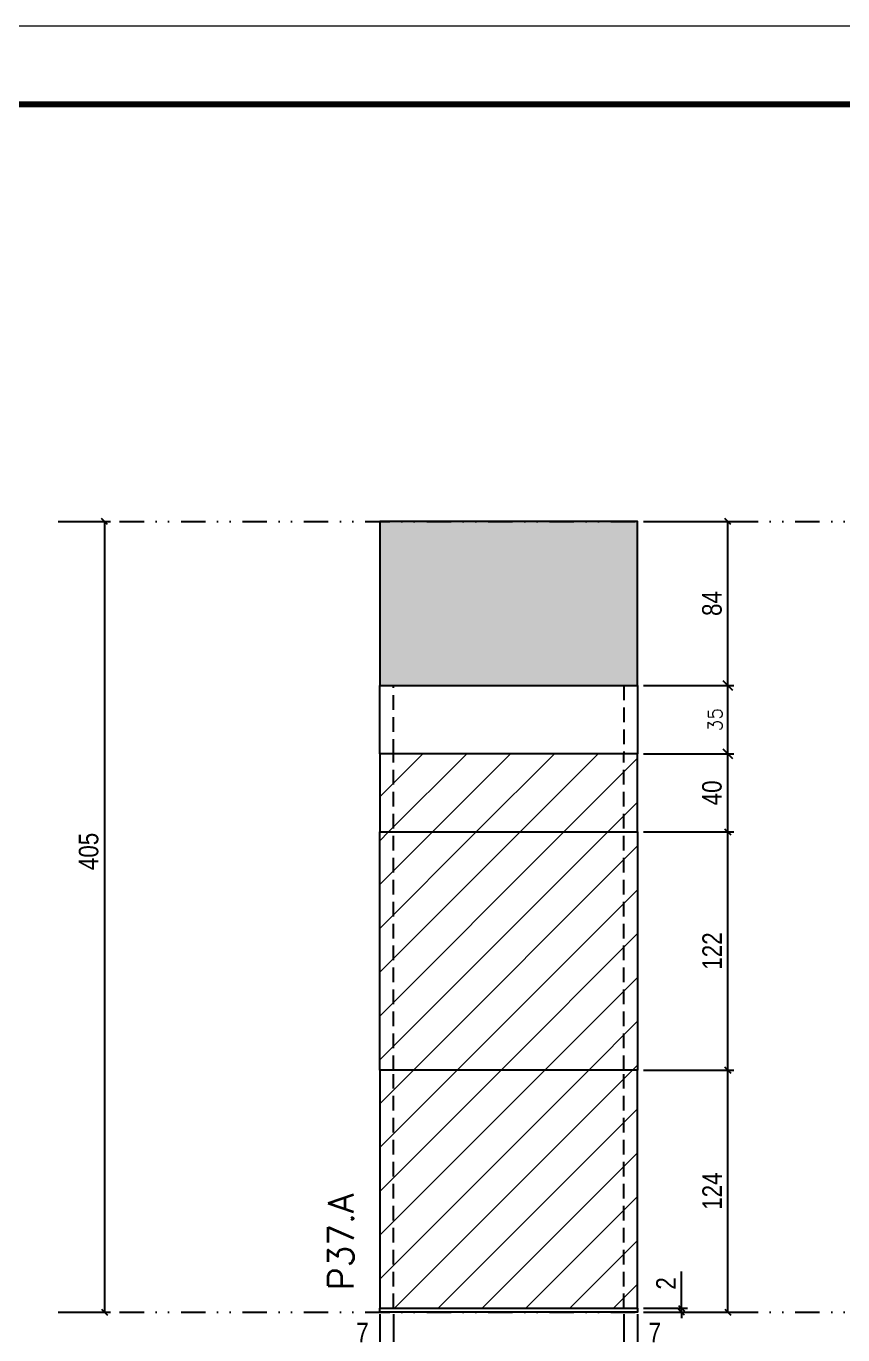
# Model space of a CAD drawing. Extents: x 1945 to 10875, y -3405 to 3369.
# Drawn here: x 3962 to 4380, y -728 to -57 of the extents above; entities that cross this region are included whole.
import ezdxf

# ---------------------------------------------------------------- set-up
doc = ezdxf.new("R2010")
doc.units = 0
for name, pattern in [('DASHED', [0.75, 0.5, -0.25]), ('DIVIDE2', [0.625, 0.25, -0.125, 0, -0.125, 0, -0.125]), ('HIDDEN', [0.375, 0.25, -0.125])]:
    doc.linetypes.add(name, pattern=pattern)
for name, color, linetype in [('COTA', 241, 'Continuous'), ('cotas', 4, 'Continuous'), ('FUNDOS', 1, 'Continuous'), ('Nível', 160, 'Continuous'), ('Painéis', 200, 'Continuous'), ('Sarrafo de Pressão', 42, 'HIDDEN')]:
    doc.layers.add(name, color=color, linetype=linetype)
for name, color, linetype, lineweight in [('Folhas', 255, 'Continuous', 9), ('Hachura', 251, 'Continuous', 9), ('SARRAFO DE PRESSAO', 251, 'DASHED', 9), ('Texto Seção', 7, 'Continuous', 15)]:
    doc.layers.add(name, color=color, linetype=linetype, lineweight=lineweight)
doc.styles.add('COTA TECNICA', font='techl___.ttf', dxfattribs={"height": 10})
doc.styles.add('COTA TECNICA-50', font='techl___.ttf', dxfattribs={"height": 10})
doc.styles.add('REGUA-120', font='ROMANS.shx', dxfattribs={"height": 15})
doc.styles.add('ROMANS', font='romans.shx')
doc.dimstyles.new('COTA PAINEL-50', dxfattribs={"dimtxt": 10, "dimasz": 3, "dimexe": 3, "dimexo": 3, "dimgap": 3, "dimtad": 1, "dimdec": 1, "dimzin": 12, "dimdsep": 46, "dimtxsty": 'COTA TECNICA-50', "dimblk1": 'OBLIQUE', "dimblk2": 'OBLIQUE', "dimsah": 1, "dimcen": 0.9, "dimclrd": 4, "dimclre": 4, "dimclrt": 240, "dimadec": 1, "dimazin": 3, "dimtfac": 1, "dimtdec": 1, "dimtmove": 0, "dimatfit": 3, "dimfxl": 1, "dimtolj": 1, "dimtzin": 12, "dimarcsym": 0})
doc.dimstyles.new('Cota Paínel', dxfattribs={"dimtxt": 7, "dimasz": 5, "dimexe": 3, "dimexo": 3, "dimgap": 3, "dimtad": 1, "dimdec": 1, "dimzin": 12, "dimdsep": 46, "dimtxsty": 'ROMANS', "dimblk": 'ARCHTICK', "dimcen": 0, "dimclrd": 4, "dimclre": 4, "dimclrt": 1, "dimadec": 1, "dimazin": 3, "dimtfac": 1, "dimtdec": 1, "dimtmove": 0, "dimatfit": 3, "dimldrblk": 'OBLIQUE', "dimfxl": 1, "dimtolj": 1, "dimtzin": 12, "dimarcsym": 0})
doc.dimstyles.new('PAINEL', dxfattribs={"dimtxt": 10, "dimasz": 3, "dimexe": 3, "dimexo": 3, "dimgap": 3, "dimtad": 1, "dimdec": 1, "dimzin": 12, "dimdsep": 46, "dimtxsty": 'COTA TECNICA', "dimblk1": 'OBLIQUE', "dimblk2": 'OBLIQUE', "dimsah": 1, "dimcen": 0.9, "dimclrd": 4, "dimclre": 4, "dimclrt": 240, "dimadec": 1, "dimazin": 3, "dimtfac": 1, "dimtdec": 1, "dimtmove": 0, "dimatfit": 3, "dimfxl": 1, "dimtolj": 1, "dimtzin": 12, "dimarcsym": 0})
pattern_1 = [(45, (-127075.793, -33000.405), (-11.2253202, 11.2253202), [])]

# ---------------------------------------------------------------- blocks, each defined once
blk = doc.blocks.new('9999999999')
at = {"layer": 'Folhas'}
blk.add_lwpolyline([(98138.98, 34190.21), (99623.98, 34190.21), (99623.98, 35240.21), (98138.98, 35240.21)], close=True, dxfattribs=at)
at = {"layer": 'Folhas', "color": 30, "const_width": 3}
blk.add_lwpolyline([(98213.98, 34230.21), (99583.98, 34230.21), (99583.98, 35200.21), (98213.98, 35200.21)], close=True, dxfattribs=at)
blk = doc.blocks.new('_Oblique')
at = {"color": 0, "linetype": 'ByBlock', "lineweight": -2}
blk.add_line((-0.5, -0.5), (0.5, 0.5), dxfattribs=at)
blk = doc.blocks.new('*D324')
at = {"layer": 'cotas', "color": 4, "linetype": 'ByBlock', "lineweight": -2, "transparency": 16777216}
for p, q in [((3981.36, -311.07), (4005.08, -311.07)), ((4002.08, -311.07), (4002.08, -716.07)), ((3981.36, -716.07), (4005.08, -716.07))]:
    blk.add_line(p, q, dxfattribs=at)
at = {"layer": 'Defpoints', "color": 0, "linetype": 'ByBlock', "transparency": 16777216}
for p in [(3978.36, -311.07), (3978.36, -716.07), (4002.08, -716.07)]:
    blk.add_point(p, dxfattribs=at)
at = {"layer": 'cotas', "color": 4, "linetype": 'ByBlock', "lineweight": -2, "transparency": 16777216, "xscale": 3, "yscale": 3, "zscale": 3}
for p, rotation in [((4002.08, -311.07), 90), ((4002.08, -716.07), 270)]:
    blk.add_blockref('_Oblique', p, dxfattribs=dict(at, rotation=rotation))
at = {"layer": 'cotas', "color": 240, "linetype": 'ByBlock', "transparency": 16777216, "insert": (3993.97, -480.07), "char_height": 10, "attachment_point": 5, "rotation": 90, "style": 'COTA TECNICA'}
blk.add_mtext('\\A1;405', dxfattribs=at)
blk = doc.blocks.new('*D180')
at = {"layer": 'COTA', "color": 4, "lineweight": -2, "transparency": 16777216}
for p, q in [((4143.07, -717.07), (4143.07, -771.24)), ((4275.07, -717.07), (4275.07, -771.24)), ((4143.07, -768.24), (4275.07, -768.24))]:
    blk.add_line(p, q, dxfattribs=at)
at = {"layer": 'Defpoints', "color": 0, "transparency": 16777216}
for p in [(4143.07, -714.07), (4275.07, -714.07), (4275.07, -768.24)]:
    blk.add_point(p, dxfattribs=at)
at = {"layer": 'COTA', "color": 4, "lineweight": -2, "transparency": 16777216, "xscale": 3, "yscale": 3, "zscale": 3, "rotation": 180}
blk.add_blockref('_Oblique', (4143.07, -768.24), dxfattribs=at)
at = {"layer": 'COTA', "color": 4, "lineweight": -2, "transparency": 16777216, "xscale": 3, "yscale": 3, "zscale": 3}
blk.add_blockref('_Oblique', (4275.07, -768.24), dxfattribs=at)
at = {"layer": 'COTA', "color": 240, "transparency": 16777216, "insert": (4209.07, -760.02), "char_height": 10, "attachment_point": 5, "style": 'COTA TECNICA'}
blk.add_mtext('\\A1;132', dxfattribs=at)
blk = doc.blocks.new('*D226')
at = {"layer": 'COTA', "color": 4, "lineweight": -2, "transparency": 16777216}
for p, q in [((4278.07, -311.07), (4324.31, -311.07)), ((4321.31, -395.07), (4321.31, -311.07)), ((4278.07, -395.07), (4324.31, -395.07))]:
    blk.add_line(p, q, dxfattribs=at)
at = {"layer": 'Defpoints', "color": 0, "transparency": 16777216}
for p in [(4275.07, -311.07), (4321.31, -311.07), (4275.07, -395.07)]:
    blk.add_point(p, dxfattribs=at)
at = {"layer": 'COTA', "color": 4, "lineweight": -2, "transparency": 16777216, "xscale": 3, "yscale": 3, "zscale": 3}
for p, rotation in [((4321.31, -311.07), 90), ((4321.31, -395.07), 270)]:
    blk.add_blockref('_Oblique', p, dxfattribs=dict(at, rotation=rotation))
at = {"layer": 'COTA', "color": 240, "transparency": 16777216, "insert": (4313.21, -353.07), "char_height": 10, "attachment_point": 5, "rotation": 90, "style": 'COTA TECNICA'}
blk.add_mtext('\\A1;84', dxfattribs=at)
blk = doc.blocks.new('*D227')
at = {"layer": 'COTA', "color": 4, "lineweight": -2, "transparency": 16777216}
for p, q in [((4278.07, -592.07), (4324.31, -592.07)), ((4321.31, -716.07), (4321.31, -592.07)), ((4278.07, -716.07), (4324.31, -716.07))]:
    blk.add_line(p, q, dxfattribs=at)
at = {"layer": 'Defpoints', "color": 0, "transparency": 16777216}
for p in [(4275.07, -592.07), (4321.31, -592.07), (4275.07, -716.07)]:
    blk.add_point(p, dxfattribs=at)
at = {"layer": 'COTA', "color": 4, "lineweight": -2, "transparency": 16777216, "xscale": 3, "yscale": 3, "zscale": 3}
for p, rotation in [((4321.31, -592.07), 90), ((4321.31, -716.07), 270)]:
    blk.add_blockref('_Oblique', p, dxfattribs=dict(at, rotation=rotation))
at = {"layer": 'COTA', "color": 240, "transparency": 16777216, "insert": (4313.23, -654.07), "char_height": 10, "attachment_point": 5, "rotation": 90, "style": 'COTA TECNICA-50'}
blk.add_mtext('\\A1;124', dxfattribs=at)
blk = doc.blocks.new('*D228')
at = {"layer": 'COTA', "color": 4, "lineweight": -2, "transparency": 16777216}
for p, q in [((4297.59, -714.07), (4297.59, -695.26)), ((4278.07, -714.07), (4300.59, -714.07)), ((4278.07, -716.07), (4300.59, -716.07)), ((4297.59, -716.07), (4297.59, -714.07)), ((4297.59, -716.07), (4297.59, -719.07))]:
    blk.add_line(p, q, dxfattribs=at)
at = {"layer": 'Defpoints', "color": 0, "transparency": 16777216}
for p in [(4275.07, -714.07), (4275.07, -716.07), (4297.59, -716.07)]:
    blk.add_point(p, dxfattribs=at)
at = {"layer": 'COTA', "color": 4, "lineweight": -2, "transparency": 16777216, "xscale": 3, "yscale": 3, "zscale": 3}
for p, rotation in [((4297.59, -714.07), 270), ((4297.59, -716.07), 90)]:
    blk.add_blockref('_Oblique', p, dxfattribs=dict(at, rotation=rotation))
at = {"layer": 'COTA', "color": 240, "transparency": 16777216, "insert": (4289.59, -701.32), "char_height": 10, "attachment_point": 5, "rotation": 90, "style": 'COTA TECNICA-50'}
blk.add_mtext('\\A1;2', dxfattribs=at)
blk = doc.blocks.new('*D229')
at = {"layer": 'COTA', "color": 4, "linetype": 'ByBlock', "lineweight": -2, "transparency": 16777216}
for p, q in [((4278.07, -470.07), (4324.31, -470.07)), ((4321.31, -592.07), (4321.31, -470.07)), ((4278.07, -592.07), (4324.31, -592.07))]:
    blk.add_line(p, q, dxfattribs=at)
at = {"layer": 'Defpoints', "color": 0, "linetype": 'ByBlock', "transparency": 16777216}
for p in [(4275.07, -470.07), (4321.31, -470.07), (4275.07, -592.07)]:
    blk.add_point(p, dxfattribs=at)
at = {"layer": 'COTA', "color": 4, "linetype": 'ByBlock', "lineweight": -2, "transparency": 16777216, "xscale": 3, "yscale": 3, "zscale": 3}
for p, rotation in [((4321.31, -470.07), 90), ((4321.31, -592.07), 270)]:
    blk.add_blockref('_Oblique', p, dxfattribs=dict(at, rotation=rotation))
at = {"layer": 'COTA', "color": 240, "linetype": 'ByBlock', "transparency": 16777216, "insert": (4313.25, -531.07), "char_height": 10, "attachment_point": 5, "rotation": 90, "style": 'COTA TECNICA'}
blk.add_mtext('\\A1;122', dxfattribs=at)
blk = doc.blocks.new('*D230')
at = {"layer": 'COTA', "color": 4, "lineweight": -2, "transparency": 16777216}
for p, q in [((4150.07, -717.07), (4150.07, -737.58)), ((4143.07, -719.07), (4143.07, -737.58)), ((4143.07, -734.58), (4128.34, -734.58)), ((4150.07, -734.58), (4143.07, -734.58))]:
    blk.add_line(p, q, dxfattribs=at)
at = {"layer": 'Defpoints', "color": 0, "transparency": 16777216}
for p in [(4143.07, -716.07), (4150.07, -714.07), (4143.07, -734.58)]:
    blk.add_point(p, dxfattribs=at)
at = {"layer": 'COTA', "color": 4, "lineweight": -2, "transparency": 16777216, "xscale": 3, "yscale": 3, "zscale": 3, "rotation": 180}
blk.add_blockref('_Oblique', (4143.07, -734.58), dxfattribs=at)
at = {"layer": 'COTA', "color": 4, "lineweight": -2, "transparency": 16777216, "xscale": 3, "yscale": 3, "zscale": 3}
blk.add_blockref('_Oblique', (4150.07, -734.58), dxfattribs=at)
at = {"layer": 'COTA', "color": 240, "transparency": 16777216, "insert": (4134.2, -726.5), "char_height": 10, "attachment_point": 5, "style": 'COTA TECNICA-50'}
blk.add_mtext('\\A1;7', dxfattribs=at)
blk = doc.blocks.new('*D231')
at = {"layer": 'COTA', "color": 4, "lineweight": -2, "transparency": 16777216}
for p, q in [((4268.07, -717.07), (4268.07, -737.58)), ((4275.07, -719.07), (4275.07, -737.58)), ((4268.07, -734.58), (4275.07, -734.58)), ((4275.07, -734.58), (4289.8, -734.58))]:
    blk.add_line(p, q, dxfattribs=at)
at = {"layer": 'Defpoints', "color": 0, "transparency": 16777216}
for p in [(4268.07, -714.07), (4275.07, -716.07), (4275.07, -734.58)]:
    blk.add_point(p, dxfattribs=at)
at = {"layer": 'COTA', "color": 4, "lineweight": -2, "transparency": 16777216, "xscale": 3, "yscale": 3, "zscale": 3, "rotation": 180}
blk.add_blockref('_Oblique', (4268.07, -734.58), dxfattribs=at)
at = {"layer": 'COTA', "color": 4, "lineweight": -2, "transparency": 16777216, "xscale": 3, "yscale": 3, "zscale": 3}
blk.add_blockref('_Oblique', (4275.07, -734.58), dxfattribs=at)
at = {"layer": 'COTA', "color": 240, "transparency": 16777216, "insert": (4283.93, -726.5), "char_height": 10, "attachment_point": 5, "style": 'COTA TECNICA-50'}
blk.add_mtext('\\A1;7', dxfattribs=at)
blk = doc.blocks.new('*D294')
at = {"layer": 'Defpoints', "color": 0, "linetype": 'ByBlock', "transparency": 16777216}
for p in [(4275.07, -430.07), (4321.31, -430.07), (4275.07, -470.07)]:
    blk.add_point(p, dxfattribs=at)
at = {"layer": 'FUNDOS', "color": 4, "linetype": 'ByBlock', "lineweight": -2, "transparency": 16777216}
for p, q in [((4278.07, -430.07), (4324.31, -430.07)), ((4321.31, -470.07), (4321.31, -430.07)), ((4278.07, -470.07), (4324.31, -470.07))]:
    blk.add_line(p, q, dxfattribs=at)
at = {"layer": 'FUNDOS', "color": 4, "linetype": 'ByBlock', "lineweight": -2, "transparency": 16777216, "xscale": 3, "yscale": 3, "zscale": 3}
for p, rotation in [((4321.31, -430.07), 90), ((4321.31, -470.07), 270)]:
    blk.add_blockref('_Oblique', p, dxfattribs=dict(at, rotation=rotation))
at = {"layer": 'FUNDOS', "color": 240, "linetype": 'ByBlock', "transparency": 16777216, "insert": (4313.2, -450.07), "char_height": 10, "attachment_point": 5, "rotation": 90, "style": 'COTA TECNICA'}
blk.add_mtext('\\A1;40', dxfattribs=at)
blk = doc.blocks.new('_ArchTick')
at = {"color": 0, "linetype": 'ByBlock', "const_width": 0.15}
blk.add_lwpolyline([(-0.5, -0.5), (0.5, 0.5)], dxfattribs=at)
blk = doc.blocks.new('*D370')
at = {"layer": 'COTA', "color": 4, "lineweight": -2, "transparency": 16777216}
for p, q in [((4278.07, -395.07), (4324.31, -395.07)), ((4321.31, -430.07), (4321.31, -395.07)), ((4278.07, -430.07), (4324.31, -430.07))]:
    blk.add_line(p, q, dxfattribs=at)
at = {"layer": 'Defpoints', "color": 0, "transparency": 16777216}
for p in [(4275.07, -395.07), (4321.31, -395.07), (4275.07, -430.07)]:
    blk.add_point(p, dxfattribs=at)
at = {"layer": 'COTA', "color": 4, "lineweight": -2, "transparency": 16777216, "xscale": 5, "yscale": 5, "zscale": 5}
for p, rotation in [((4321.31, -395.07), 90), ((4321.31, -430.07), 270)]:
    blk.add_blockref('_ArchTick', p, dxfattribs=dict(at, rotation=rotation))
at = {"layer": 'COTA', "color": 1, "transparency": 16777216, "insert": (4314.81, -412.57), "char_height": 7, "attachment_point": 5, "rotation": 90, "style": 'ROMANS'}
blk.add_mtext('\\A1;35', dxfattribs=at)

msp = doc.modelspace()

# ---------------------------------------------------------------- hatches: boundary and pattern name
at = {"layer": 'COTA', "linetype": 'ByBlock'}
h = msp.add_hatch(dxfattribs=at)
h.set_pattern_fill('AR-CONC', color=256, scale=0.03)
h.set_pattern_definition([(50, (-126960.017, -27200.33), (5.46554007, -0.47817257), [0.5715, -6.2865]), (355, (-126960.017, -27200.33), (-1.05730264, 5.73170536), [0.4572, -5.02921753]), (100.4514447, (-126959.5613, -27200.3697), (4.40823741, 5.25353256), [0.48570026, -5.34270734]), (46.1842, (-126960.017, -27198.806), (8.13237123, -1.26126984), [0.85725, -9.42975]), (96.6355576, (-126959.339, -27198.911), (7.122124, 7.42278374), [0.7285507, -8.01406824]), (351.184151, (-126960.017, -27198.806), (7.122124, 7.42278374), [0.685799, -7.54379196]), (21, (-126959.255, -27199.187), (4.54843174, -3.06795595), [0.5715, -6.2865]), (326, (-126959.255, -27199.187), (1.85406085, 5.52563898), [0.4572, -5.0292]), (71.451445, (-126958.876, -27199.4425), (6.40249258, 2.45768307), [0.48570026, -5.34269813]), (37.5, (-126960.0168, -27200.3298), (0.092658098, 2.536651166), [0, -4.96824, 0, -5.1054, 0, -5.04825]), (7.5, (-126960.0168, -27200.3298), (2.004589875, 3.005417245), [0, -2.91084, 0, -4.85394, 0, -1.92405]), (327.5, (-126961.716, -27200.3298), (4.067717855, -0.17186232), [0, -1.905, 0, -5.9436, 0, -7.8867]), (317.5, (-126962.478, -27200.3298), (4.44387544, 0.76279473), [0, -2.4765, 0, -3.94716, 0, -5.6007])])
h.paths.add_polyline_path([(4143.07, -395.07), (4275.07, -395.07), (4275.07, -311.07), (4143.07, -311.07)])
at = {"layer": 'Hachura', "linetype": 'ByBlock'}
h = msp.add_hatch(dxfattribs=at)
h.set_pattern_fill('ANSI31', color=256, scale=5)
h.set_pattern_definition(pattern_1)
h.paths.add_polyline_path([(4275.07, -430.07), (4143.07, -430.07), (4143.07, -470.07), (4275.07, -470.07)])
h = msp.add_hatch(dxfattribs=at)
h.set_pattern_fill('ANSI31', color=256, scale=5)
h.set_pattern_definition(pattern_1)
h.paths.add_polyline_path([(4275.07, -470.07), (4143.07, -470.07), (4143.07, -592.07), (4275.07, -592.07)])
h = msp.add_hatch(dxfattribs=at)
h.set_pattern_fill('ANSI31', color=256, scale=5)
h.set_pattern_definition(pattern_1)
h.paths.add_polyline_path([(4275.07, -592.07), (4143.07, -592.07), (4143.07, -714.07), (4275.07, -714.07)])

# ---------------------------------------------------------------- linework, layer by layer
at = {"layer": 'COTA', "linetype": 'ByBlock'}
msp.add_lwpolyline([(4143.07, -395.07), (4275.07, -395.07), (4275.07, -311.07), (4143.07, -311.07)], close=True, dxfattribs=at)
at = {"layer": 'Nível', "color": 4, "linetype": 'DIVIDE2', "ltscale": 50}
for p, q in [((3978.36, -311.07), (4988.71, -311.07)), ((3978.36, -716.07), (4988.71, -716.07))]:
    msp.add_line(p, q, dxfattribs=at)
at = {"layer": 'Painéis'}
for p, q in [((4143.07, -395.07), (4275.07, -395.07)), ((4143.07, -430.07), (4143.07, -395.07)), ((4275.07, -395.07), (4275.07, -430.07))]:
    msp.add_line(p, q, dxfattribs=at)
for points in [[(4143.07, -470.07), (4275.07, -470.07), (4275.07, -430.07), (4143.07, -430.07)], [(4275.07, -592.07), (4143.07, -592.07), (4143.07, -470.07), (4275.07, -470.07)], [(4143.07, -714.07), (4275.07, -714.07), (4275.07, -592.07), (4143.07, -592.07)], [(4143.07, -714.07), (4275.07, -714.07), (4275.07, -716.07), (4143.07, -716.07)]]:
    msp.add_lwpolyline(points, close=True, dxfattribs=at)
at = {"layer": 'Sarrafo de Pressão', "ltscale": 30}
for p, q in [((4150.07, -430.07), (4150.07, -395.07)), ((4268.07, -395.07), (4268.07, -430.07)), ((4150.07, -592.07), (4150.07, -430.07)), ((4268.07, -592.07), (4268.07, -430.07)), ((4150.07, -714.07), (4150.07, -592.07)), ((4268.07, -714.07), (4268.07, -592.07))]:
    msp.add_line(p, q, dxfattribs=at)

# ---------------------------------------------------------------- block references
at = {"layer": 'SARRAFO DE PRESSAO', "color": 6, "linetype": 'ByBlock'}
msp.add_blockref('9999999999', (-94595.27, -35297.56), dxfattribs=at)

# ---------------------------------------------------------------- texts
at = {"layer": 'Texto Seção', "insert": (4129.6, -704.82), "char_height": 13, "width": 285.3299, "attachment_point": 7, "rotation": 90, "style": 'REGUA-120'}
msp.add_mtext('P37.A', dxfattribs=at)

# ---------------------------------------------------------------- dimensions: what is measured, and where the dimension line sits
at = {"layer": 'COTA'}
dim = msp.add_linear_dim(base=(4321.31, -311.07), p1=(4275.07, -395.07), p2=(4275.07, -311.07), angle=90, dimstyle='PAINEL', override={"dimarcsym": 2}, dxfattribs=at)
dim.commit()
dim.dimension.update_dxf_attribs({"geometry": '*D226', "text_midpoint": (4313.21, -353.07)})
for base, p1, p2, angle, dimstyle, picture, middle in [((4321.31, -395.07), (4275.07, -430.07), (4275.07, -395.07), 90, 'Cota Paínel', '*D370', (4314.81, -412.57)), ((4321.31, -592.07), (4275.07, -716.07), (4275.07, -592.07), 90, 'COTA PAINEL-50', '*D227', (4313.23, -654.07)), ((4143.07, -734.58), (4150.07, -714.07), (4143.07, -716.07), 180, 'COTA PAINEL-50', '*D230', (4134.2, -726.5))]:
    dim = msp.add_linear_dim(base=base, p1=p1, p2=p2, angle=angle, dimstyle=dimstyle, dxfattribs=at)
    dim.commit()
    dim.dimension.update_dxf_attribs({"geometry": picture, "text_midpoint": middle})
at = {"layer": 'COTA', "linetype": 'ByBlock'}
dim = msp.add_linear_dim(base=(4321.31, -470.07), p1=(4275.07, -592.07), p2=(4275.07, -470.07), angle=90, dimstyle='PAINEL', dxfattribs=at)
dim.commit()
dim.dimension.update_dxf_attribs({"geometry": '*D229', "text_midpoint": (4313.25, -531.07)})
at = {"layer": 'COTA'}
dim = msp.add_linear_dim(base=(4297.59, -716.07), p1=(4275.07, -714.07), p2=(4275.07, -716.07), angle=90, dimstyle='COTA PAINEL-50', dxfattribs=at)
dim.commit()
dim.dimension.update_dxf_attribs({"geometry": '*D228', "text_midpoint": (4297.59, -701.32), "dimtype": 160})
dim = msp.add_linear_dim(base=(4275.07, -768.24), p1=(4143.07, -714.07), p2=(4275.07, -714.07), dimstyle='PAINEL', override={"dimarcsym": 2}, dxfattribs=at)
dim.commit()
dim.dimension.update_dxf_attribs({"geometry": '*D180', "text_midpoint": (4209.07, -760.02)})
dim = msp.add_linear_dim(base=(4275.07, -734.58), p1=(4268.07, -714.07), p2=(4275.07, -716.07), dimstyle='COTA PAINEL-50', dxfattribs=at)
dim.commit()
dim.dimension.update_dxf_attribs({"geometry": '*D231', "text_midpoint": (4283.93, -726.5)})
at = {"layer": 'cotas', "linetype": 'ByBlock'}
dim = msp.add_linear_dim(base=(4002.08, -716.07), p1=(3978.36, -311.07), p2=(3978.36, -716.07), angle=90, dimstyle='PAINEL', dxfattribs=at)
dim.commit()
dim.dimension.update_dxf_attribs({"geometry": '*D324', "text_midpoint": (4002.08, -480.07), "dimtype": 160})
at = {"layer": 'FUNDOS', "linetype": 'ByBlock'}
dim = msp.add_linear_dim(base=(4321.31, -430.07), p1=(4275.07, -470.07), p2=(4275.07, -430.07), angle=90, dimstyle='PAINEL', dxfattribs=at)
dim.commit()
dim.dimension.update_dxf_attribs({"geometry": '*D294', "text_midpoint": (4313.2, -450.07)})

doc.saveas('drawing.dxf')
